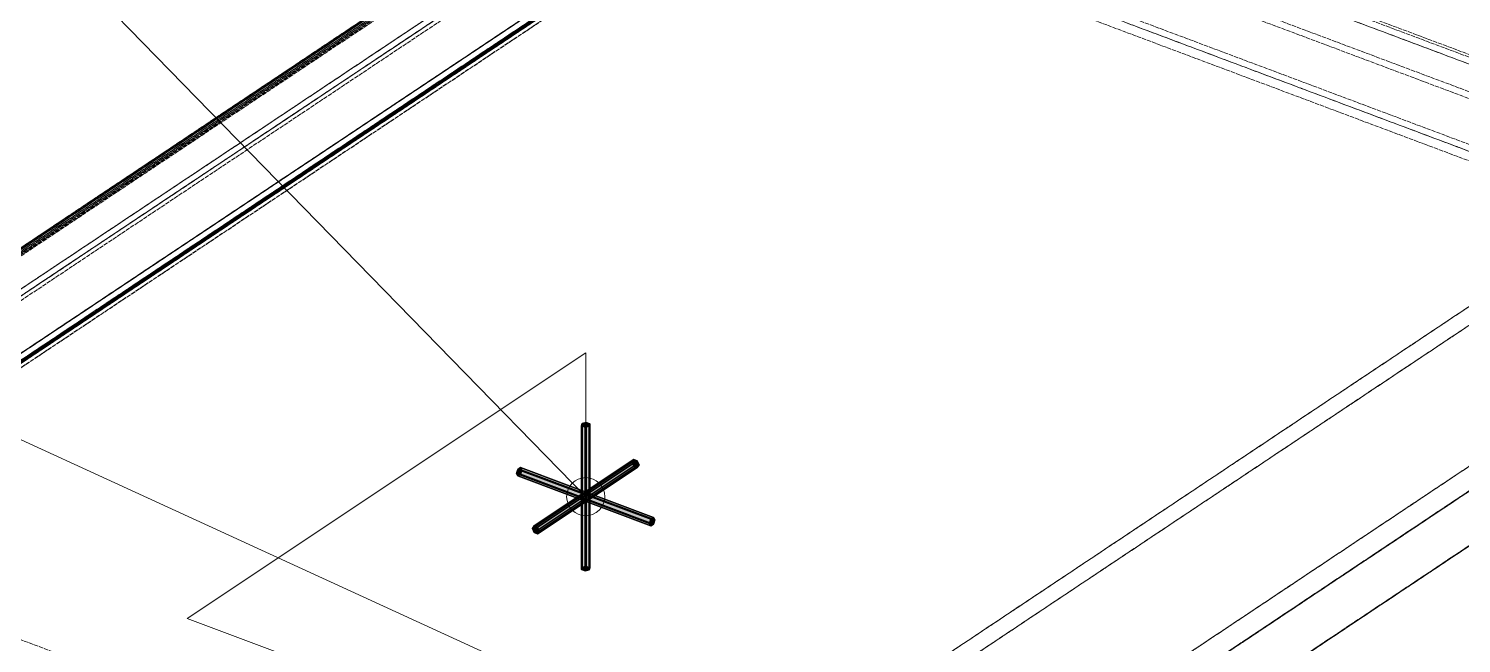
# Model space of a CAD drawing. Header units: millimetres. Extents: x 50 to 612415, y 2 to 4150.
# Drawn here: x 529816.4 to 530230, y 2446.5 to 2624 of the extents above; entities that cross this region are included whole.
import ezdxf

# ---------------------------------------------------------------- set-up
doc = ezdxf.new("R2010")
doc.units = ezdxf.units.MM
doc.linetypes.add('DASHED', pattern=[1.524, 1.27, -0.254])
for name, color, linetype, lineweight in [('DIM', 7, 'Continuous', 13), ('HATCH', 8, 'Continuous', 9), ('HIDDEN', 8, 'DASHED', 13), ('OUTLINE', 7, 'Continuous', 25)]:
    doc.layers.add(name, color=color, linetype=linetype, lineweight=lineweight)

msp = doc.modelspace()

# ---------------------------------------------------------------- hatches: boundary and pattern name
at = {"layer": 'HATCH', "true_color": 0xcf9446}
for points in [[(529976.207, 2468.471), (529976.054, 2467.837), (529976.054, 2509.328), (529976.207, 2509.962)], [(529978.251, 2467.705), (529978.404, 2468.339), (529978.404, 2509.83), (529978.251, 2509.195)]]:
    msp.add_hatch(color=33, dxfattribs=at).paths.add_polyline_path(points)
at = {"layer": 'HATCH', "true_color": 0xe6a546}
for points in [[(529978.404, 2509.83), (529976.207, 2509.962), (529976.054, 2509.328)], [(529978.404, 2509.83), (529976.054, 2509.328), (529977.076, 2508.944)], [(529978.404, 2509.83), (529977.382, 2510.213), (529976.207, 2509.962)], [(529978.404, 2509.83), (529977.076, 2508.944), (529978.251, 2509.195)], [(529962.345, 2480.401), (529963.367, 2480.018), (529992.113, 2499.182), (529991.091, 2499.565)], [(529958.449, 2497.233), (529957.682, 2496.722), (529996.01, 2482.349), (529996.776, 2482.86)], [(529957.682, 2494.806), (529958.449, 2495.317), (529996.776, 2480.944), (529996.01, 2480.433)], [(529963.367, 2478.101), (529962.345, 2478.485), (529991.091, 2497.649), (529992.113, 2497.265)], [(529976.054, 2467.837), (529976.207, 2468.471), (529978.404, 2468.339)], [(529977.076, 2467.454), (529976.054, 2467.837), (529978.404, 2468.339)], [(529976.207, 2468.471), (529977.382, 2468.722), (529978.404, 2468.339)], [(529978.251, 2467.705), (529977.076, 2467.454), (529978.404, 2468.339)]]:
    msp.add_hatch(color=33, dxfattribs=at).paths.add_polyline_path(points)
at = {"layer": 'HATCH', "true_color": 0xd99b46}
for points in [[(529976.054, 2467.837), (529977.076, 2467.454), (529977.076, 2508.944), (529976.054, 2509.328)], [(529978.404, 2468.339), (529977.382, 2468.722), (529977.382, 2510.213), (529978.404, 2509.83)], [(529991.091, 2499.565), (529991.091, 2497.649), (529990.58, 2498.798)], [(529991.091, 2499.565), (529992.113, 2497.265), (529991.091, 2497.649)], [(529991.091, 2499.565), (529992.624, 2498.032), (529992.113, 2497.265)], [(529991.091, 2499.565), (529992.113, 2499.182), (529992.624, 2498.032)], [(529961.834, 2479.635), (529962.345, 2478.485), (529962.345, 2480.401)], [(529962.345, 2478.485), (529963.367, 2478.101), (529962.345, 2480.401)], [(529963.367, 2478.101), (529963.878, 2478.868), (529962.345, 2480.401)], [(529963.878, 2478.868), (529963.367, 2480.018), (529962.345, 2480.401)]]:
    msp.add_hatch(color=33, dxfattribs=at).paths.add_polyline_path(points)
at = {"layer": 'HATCH', "true_color": 0xdb9c46}
for points in [[(529977.382, 2468.722), (529976.207, 2468.471), (529976.207, 2509.962), (529977.382, 2510.213)], [(529977.076, 2467.454), (529978.251, 2467.705), (529978.251, 2509.195), (529977.076, 2508.944)]]:
    msp.add_hatch(color=33, dxfattribs=at).paths.add_polyline_path(points)
at = {"layer": 'HATCH', "true_color": 0xd29646}
for points in [[(529961.834, 2479.635), (529962.345, 2480.401), (529991.091, 2499.565), (529990.58, 2498.798)], [(529963.878, 2478.868), (529963.367, 2478.101), (529992.113, 2497.265), (529992.624, 2498.032)]]:
    msp.add_hatch(color=33, dxfattribs=at).paths.add_polyline_path(points)
at = {"layer": 'HATCH', "true_color": 0xe1a146}
for points in [[(529962.345, 2478.485), (529961.834, 2479.635), (529990.58, 2498.798), (529991.091, 2497.649)], [(529963.367, 2480.018), (529963.878, 2478.868), (529992.624, 2498.032), (529992.113, 2499.182)]]:
    msp.add_hatch(color=33, dxfattribs=at).paths.add_polyline_path(points)
at = {"layer": 'HATCH', "true_color": 0xd69946}
for points in [[(529957.682, 2494.806), (529957.299, 2495.509), (529958.449, 2497.233)], [(529957.299, 2495.509), (529957.682, 2496.722), (529958.449, 2497.233)], [(529958.449, 2495.317), (529957.682, 2494.806), (529958.449, 2497.233)], [(529958.832, 2496.531), (529958.449, 2495.317), (529958.449, 2497.233)], [(529996.776, 2482.86), (529995.626, 2481.136), (529996.01, 2480.433)], [(529996.776, 2482.86), (529996.01, 2482.349), (529995.626, 2481.136)], [(529996.776, 2482.86), (529996.01, 2480.433), (529996.776, 2480.944)], [(529996.776, 2482.86), (529996.776, 2480.944), (529997.159, 2482.158)]]:
    msp.add_hatch(color=33, dxfattribs=at).paths.add_polyline_path(points)
at = {"layer": 'HATCH', "true_color": 0xe4a346}
for points in [[(529957.682, 2496.722), (529957.299, 2495.509), (529995.626, 2481.136), (529996.01, 2482.349)], [(529958.449, 2495.317), (529958.832, 2496.531), (529997.159, 2482.158), (529996.776, 2480.944)]]:
    msp.add_hatch(color=33, dxfattribs=at).paths.add_polyline_path(points)
at = {"layer": 'HATCH', "true_color": 0xd09446}
for points in [[(529957.299, 2495.509), (529957.682, 2494.806), (529996.01, 2480.433), (529995.626, 2481.136)], [(529958.832, 2496.531), (529958.449, 2497.233), (529996.776, 2482.86), (529997.159, 2482.158)]]:
    msp.add_hatch(color=33, dxfattribs=at).paths.add_polyline_path(points)

# ---------------------------------------------------------------- linework, layer by layer
at = {"layer": 'DIM'}
for points in [[(529977.229, 2488.833), (529020, 3470), (528980, 3470)], [(530410.011, 2231.719), (529020, 2870), (528980, 2870)]]:
    msp.add_lwpolyline(points, dxfattribs=at)
at = {"layer": 'DIM', "color": 34, "true_color": 0xa85920}
msp.add_lwpolyline([(531149.414, 2185.934), (531226.069, 2191.764), (530986.522, 2032.066), (529862.246, 2453.669), (529977.229, 2530.324), (529977.229, 2488.833)], dxfattribs=at)
at = {"layer": 'DIM'}
msp.add_circle((529977.229, 2488.833), 5.5, dxfattribs=at)
at = {"layer": 'HIDDEN', "color": 253, "true_color": 0xaab5af}
for p, q in [((529330.848, 2226.539), (530294.76, 2869.147)), ((530294.76, 2869.147), (529330.848, 2226.539)), ((530296.676, 2868.429), (529332.764, 2225.821)), ((529332.764, 2225.821), (530296.676, 2868.429)), ((530253.995, 2853.752), (529313.236, 2226.579)), ((529313.236, 2226.579), (530253.995, 2853.752)), ((529313.262, 2226.564), (530254, 2853.723)), ((530254, 2853.723), (529313.262, 2226.564)), ((529313.288, 2226.549), (530254.01, 2853.697)), ((530254.01, 2853.697), (529313.288, 2226.549)), ((529313.314, 2226.536), (530254.024, 2853.676)), ((530254.024, 2853.676), (529313.314, 2226.536)), ((529313.339, 2226.525), (530254.041, 2853.66)), ((530254.041, 2853.66), (529313.339, 2226.525)), ((529313.362, 2226.515), (530254.062, 2853.649)), ((530254.062, 2853.649), (529313.362, 2226.515)), ((530279.154, 2856.748), (529350.286, 2237.502)), ((530279.154, 2856.748), (529350.286, 2237.502)), ((529352.522, 2237.662), (530279.474, 2855.63)), ((529352.522, 2237.662), (530279.474, 2855.63)), ((529312.636, 2226.324), (530251.703, 2852.368)), ((530251.703, 2852.368), (529312.636, 2226.324)), ((529312.636, 2226.324), (530251.703, 2852.368)), ((530251.703, 2852.368), (529312.636, 2226.324)), ((530251.79, 2851.902), (529313.051, 2226.076)), ((529313.051, 2226.076), (530251.79, 2851.902)), ((530251.946, 2851.493), (529313.471, 2225.843)), ((529313.471, 2225.843), (530251.946, 2851.493)), ((530252.166, 2851.153), (529313.886, 2225.633)), ((529313.886, 2225.633), (530252.166, 2851.153)), ((530252.444, 2850.89), (529314.283, 2225.45)), ((529314.283, 2225.45), (530252.444, 2850.89)), ((530252.772, 2850.714), (529314.651, 2225.301)), ((529314.651, 2225.301), (530252.772, 2850.714)), ((529342.326, 2215.654), (530283.026, 2842.787)), ((530283.026, 2842.787), (529342.326, 2215.654)), ((529342.347, 2215.647), (530283.049, 2842.782)), ((530283.049, 2842.782), (529342.347, 2215.647)), ((529342.365, 2215.642), (530283.075, 2842.782)), ((530283.075, 2842.782), (529342.365, 2215.642)), ((529342.368, 2215.687), (530283.24, 2842.935)), ((530283.24, 2842.935), (529342.368, 2215.687)), ((529342.378, 2215.641), (530283.101, 2842.789)), ((530283.101, 2842.789), (529342.378, 2215.641)), ((529342.381, 2215.673), (530283.223, 2842.901)), ((530283.223, 2842.901), (529342.381, 2215.673)), ((529342.388, 2215.642), (530283.128, 2842.802)), ((530283.128, 2842.802), (529342.388, 2215.642)), ((529342.39, 2215.662), (530283.203, 2842.871)), ((530283.203, 2842.871), (529342.39, 2215.662)), ((529342.393, 2215.646), (530283.155, 2842.82)), ((530283.155, 2842.82), (529342.393, 2215.646)), ((529342.394, 2215.653), (530283.18, 2842.843)), ((530283.18, 2842.843), (529342.394, 2215.653)), ((530285.156, 2842.216), (529344.284, 2214.968)), ((529344.284, 2214.968), (530285.156, 2842.216)), ((530284.886, 2841.684), (529344.492, 2214.755)), ((529344.492, 2214.755), (530284.886, 2841.684)), ((530284.562, 2841.192), (529344.631, 2214.571)), ((529344.631, 2214.571), (530284.562, 2841.192)), ((530281.736, 2839.853), (529343.616, 2214.439)), ((529343.616, 2214.439), (530281.736, 2839.853)), ((530282.112, 2839.767), (529343.95, 2214.325)), ((529343.95, 2214.325), (530282.112, 2839.767)), ((530282.518, 2839.779), (529344.232, 2214.255)), ((529344.232, 2214.255), (530282.518, 2839.779)), ((530282.943, 2839.889), (529344.453, 2214.229)), ((529344.453, 2214.229), (530282.943, 2839.889)), ((530283.372, 2840.092), (529344.608, 2214.249)), ((529344.608, 2214.249), (530283.372, 2840.092)), ((530283.794, 2840.384), (529344.69, 2214.315)), ((529344.69, 2214.315), (530283.794, 2840.384)), ((530284.194, 2840.754), (529344.698, 2214.423)), ((529344.698, 2214.423), (530284.194, 2840.754)), ((529350.286, 2218.139), (530279.154, 2837.385)), ((530279.154, 2837.385), (529350.286, 2218.139)), ((529350.286, 2218.139), (530279.154, 2837.385)), ((530279.154, 2837.385), (529350.286, 2218.139)), ((529350.286, 2216.756), (530279.154, 2836.002)), ((529350.286, 2216.756), (530279.154, 2836.002)), ((530279.474, 2836.267), (529352.522, 2218.299)), ((530279.474, 2836.267), (529352.522, 2218.299)), ((530049.093, 2685.18), (532306.587, 1838.62)), ((530049.093, 2685.18), (532306.587, 1838.62)), ((532279.757, 1835.947), (530022.264, 2682.507)), ((532279.757, 1835.947), (530022.264, 2682.507)), ((530024.18, 2683.785), (532281.674, 1837.225)), ((530024.18, 2683.785), (532281.674, 1837.225)), ((530049.093, 2682.414), (532306.587, 1835.854)), ((530049.093, 2682.414), (532306.587, 1835.854)), ((532306.587, 1835.854), (530049.093, 2682.414)), ((532306.587, 1835.854), (530049.093, 2682.414)), ((532308.503, 1837.132), (530051.01, 2683.692)), ((532308.503, 1837.132), (530051.01, 2683.692)), ((532281.674, 1822.011), (530024.18, 2668.571)), ((532281.674, 1822.011), (530024.18, 2668.571)), ((532279.757, 1820.734), (530022.264, 2667.294)), ((530022.264, 2667.294), (532279.757, 1820.734)), ((532279.757, 1820.734), (530022.264, 2667.294)), ((530022.264, 2667.294), (532279.757, 1820.734)), ((530022.264, 2664.528), (532279.757, 1817.968)), ((530022.264, 2664.528), (532279.757, 1817.968)), ((529926.764, 2340.088), (530379.03, 2641.598)), ((530379.03, 2641.598), (529926.764, 2340.088)), ((530381.585, 2637.874), (529929.32, 2336.363)), ((529929.32, 2336.363), (530381.585, 2637.874)), ((530430.133, 2622.434), (529977.868, 2320.924)), ((529977.868, 2320.924), (530430.133, 2622.434)), ((529975.313, 2319.116), (530427.578, 2620.626)), ((530427.578, 2620.626), (529975.313, 2319.116)), ((529926.764, 2270.936), (530379.03, 2572.446)), ((530379.03, 2572.446), (529926.764, 2270.936)), ((530381.585, 2574.254), (529929.32, 2272.744)), ((529929.32, 2272.744), (530381.585, 2574.254)), ((531962.533, 1641.892), (529515.446, 2559.549)), ((531962.533, 1641.892), (529515.446, 2559.549))]:
    msp.add_line(p, q, dxfattribs=at)
at = {"layer": 'HIDDEN', "color": 35, "true_color": 0xa8732e}
for p, q in [((530146.509, 2440.45), (530338.147, 2568.208)), ((530338.147, 2568.208), (530146.509, 2440.45))]:
    msp.add_line(p, q, dxfattribs=at)
at = {"layer": 'OUTLINE', "color": 139, "true_color": 0x42544a}
for p, q in [((529976.054, 2509.328), (529976.207, 2509.962)), ((529976.207, 2509.962), (529976.054, 2509.328)), ((529976.054, 2467.837), (529976.054, 2509.328)), ((529977.076, 2508.944), (529976.054, 2509.328)), ((529976.054, 2509.328), (529976.054, 2467.837)), ((529976.054, 2509.328), (529977.076, 2508.944)), ((529976.207, 2509.962), (529977.382, 2510.213)), ((529977.382, 2510.213), (529976.207, 2509.962)), ((529976.207, 2468.471), (529976.207, 2509.962)), ((529976.207, 2509.962), (529976.207, 2468.471)), ((529978.251, 2509.195), (529977.076, 2508.944)), ((529977.076, 2508.944), (529978.251, 2509.195)), ((529977.076, 2467.454), (529977.076, 2508.944)), ((529977.076, 2508.944), (529977.076, 2467.454)), ((529977.382, 2510.213), (529977.382, 2468.722)), ((529977.382, 2468.722), (529977.382, 2510.213)), ((529977.382, 2510.213), (529978.404, 2509.83)), ((529978.404, 2509.83), (529977.382, 2510.213)), ((529978.404, 2509.83), (529978.251, 2509.195)), ((529978.251, 2509.195), (529978.404, 2509.83)), ((529978.251, 2509.195), (529978.251, 2467.705)), ((529978.251, 2467.705), (529978.251, 2509.195)), ((529978.404, 2509.83), (529978.404, 2468.339)), ((529978.404, 2468.339), (529978.404, 2509.83)), ((529961.834, 2479.635), (529990.58, 2498.798)), ((529990.58, 2498.798), (529961.834, 2479.635)), ((529962.345, 2480.401), (529991.091, 2499.565)), ((529991.091, 2499.565), (529962.345, 2480.401)), ((529963.367, 2480.018), (529992.113, 2499.182)), ((529992.113, 2499.182), (529963.367, 2480.018)), ((529992.624, 2498.032), (529963.878, 2478.868)), ((529963.878, 2478.868), (529992.624, 2498.032)), ((529990.58, 2498.798), (529991.091, 2499.565)), ((529991.091, 2499.565), (529990.58, 2498.798)), ((529991.091, 2497.649), (529990.58, 2498.798)), ((529990.58, 2498.798), (529991.091, 2497.649)), ((529991.091, 2499.565), (529992.113, 2499.182)), ((529992.113, 2499.182), (529991.091, 2499.565)), ((529992.113, 2499.182), (529992.624, 2498.032)), ((529992.624, 2498.032), (529992.113, 2499.182)), ((529992.624, 2498.032), (529992.113, 2497.265)), ((529992.113, 2497.265), (529992.624, 2498.032)), ((529957.299, 2495.509), (529957.682, 2496.722)), ((529957.682, 2496.722), (529957.299, 2495.509)), ((529957.682, 2494.806), (529957.299, 2495.509)), ((529957.299, 2495.509), (529957.682, 2494.806)), ((529995.626, 2481.136), (529957.299, 2495.509)), ((529957.299, 2495.509), (529995.626, 2481.136)), ((529957.682, 2496.722), (529958.449, 2497.233)), ((529958.449, 2497.233), (529957.682, 2496.722)), ((529957.682, 2496.722), (529996.01, 2482.349)), ((529996.01, 2482.349), (529957.682, 2496.722)), ((529958.449, 2495.317), (529957.682, 2494.806)), ((529957.682, 2494.806), (529958.449, 2495.317)), ((529996.01, 2480.433), (529957.682, 2494.806)), ((529957.682, 2494.806), (529996.01, 2480.433)), ((529958.449, 2497.233), (529958.832, 2496.531)), ((529958.832, 2496.531), (529958.449, 2497.233)), ((529958.449, 2497.233), (529996.776, 2482.86)), ((529996.776, 2482.86), (529958.449, 2497.233)), ((529958.832, 2496.531), (529958.449, 2495.317)), ((529958.449, 2495.317), (529958.832, 2496.531)), ((529996.776, 2480.944), (529958.449, 2495.317)), ((529958.449, 2495.317), (529996.776, 2480.944)), ((529958.832, 2496.531), (529997.159, 2482.158)), ((529997.159, 2482.158), (529958.832, 2496.531)), ((529991.091, 2497.649), (529962.345, 2478.485)), ((529962.345, 2478.485), (529991.091, 2497.649)), ((529992.113, 2497.265), (529963.367, 2478.101)), ((529963.367, 2478.101), (529992.113, 2497.265)), ((529992.113, 2497.265), (529991.091, 2497.649)), ((529991.091, 2497.649), (529992.113, 2497.265)), ((529995.626, 2481.136), (529996.01, 2482.349)), ((529996.01, 2482.349), (529995.626, 2481.136)), ((529996.01, 2482.349), (529996.776, 2482.86)), ((529996.776, 2482.86), (529996.01, 2482.349)), ((529996.776, 2482.86), (529997.159, 2482.158)), ((529997.159, 2482.158), (529996.776, 2482.86)), ((529997.159, 2482.158), (529996.776, 2480.944)), ((529996.776, 2480.944), (529997.159, 2482.158)), ((529961.834, 2479.635), (529962.345, 2480.401)), ((529962.345, 2480.401), (529961.834, 2479.635)), ((529962.345, 2478.485), (529961.834, 2479.635)), ((529961.834, 2479.635), (529962.345, 2478.485)), ((529962.345, 2480.401), (529963.367, 2480.018)), ((529963.367, 2480.018), (529962.345, 2480.401)), ((529963.367, 2478.101), (529962.345, 2478.485)), ((529962.345, 2478.485), (529963.367, 2478.101)), ((529963.367, 2480.018), (529963.878, 2478.868)), ((529963.878, 2478.868), (529963.367, 2480.018)), ((529963.878, 2478.868), (529963.367, 2478.101)), ((529963.367, 2478.101), (529963.878, 2478.868)), ((529996.01, 2480.433), (529995.626, 2481.136)), ((529995.626, 2481.136), (529996.01, 2480.433)), ((529996.776, 2480.944), (529996.01, 2480.433)), ((529996.01, 2480.433), (529996.776, 2480.944)), ((529976.054, 2467.837), (529976.207, 2468.471)), ((529976.207, 2468.471), (529976.054, 2467.837)), ((529977.076, 2467.454), (529976.054, 2467.837)), ((529976.054, 2467.837), (529977.076, 2467.454)), ((529976.207, 2468.471), (529977.382, 2468.722)), ((529977.382, 2468.722), (529976.207, 2468.471)), ((529978.251, 2467.705), (529977.076, 2467.454)), ((529977.076, 2467.454), (529978.251, 2467.705)), ((529977.382, 2468.722), (529978.404, 2468.339)), ((529978.404, 2468.339), (529977.382, 2468.722)), ((529978.404, 2468.339), (529978.251, 2467.705)), ((529978.251, 2467.705), (529978.404, 2468.339))]:
    msp.add_line(p, q, dxfattribs=at)

doc.saveas('drawing.dxf')
